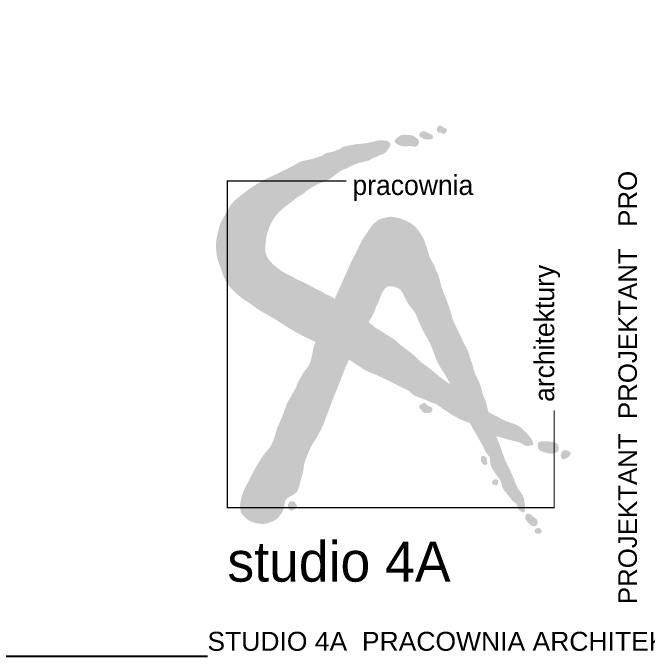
# Model space of a CAD drawing. Header units: millimetres. Extents: x 3950 to 8223, y 1048 to 3176.
# Drawn here: x 6630.9 to 6991.7, y 1047.9 to 1413.2 of the extents above; entities that cross this region are included whole.
import ezdxf

# ---------------------------------------------------------------- set-up
doc = ezdxf.new("R2010")
doc.units = ezdxf.units.MM
doc.layers.add('CIENKIE', color=4, linetype='Continuous')
doc.styles.add('Maszyna Royal Dark', font='')
doc.styles.add('STYLE2', font='arial.ttf')
doc.styles.get('Maszyna Royal Dark').set_extended_font_data('Maszyna Royal Dark')

# ---------------------------------------------------------------- blocks, each defined once
blk = doc.blocks.new('A$C32910A8B')
at = {"layer": 'CIENKIE'}
h = blk.add_hatch(color=252, dxfattribs=at)
edge = h.paths.add_edge_path()
edge.add_spline(control_points=[(37.14, 123.7), (37.49, 123.84), (38.39, 124.23), (39.92, 125.16), (41.6, 126.56), (43.59, 127.95), (45.19, 128.37), (46.93, 129.46), (48.49, 130.07), (49.58, 130.39), (50.15, 130.58)], knot_values=[440.44302, 440.44302, 440.44302, 440.44302, 441.015758, 441.923312, 443.088377, 444.34782, 445.543025, 446.594788, 447.405557, 448.281202, 448.281202, 448.281202, 448.281202], degree=3, periodic=0)
edge.add_spline(control_points=[(50.15, 130.58), (50.79, 130.67), (51.37, 131.02), (52.66, 131.04), (54.04, 131.7), (55.08, 132.33), (56.56, 132.8), (57.59, 133.49), (58.6, 133.67), (60.46, 134.73), (60.76, 135.71), (62.06, 137.37), (61.53, 138.04), (60.63, 138.98), (58.97, 138.98), (57.2, 139.21), (55.33, 138.46), (54.01, 138.36), (52.39, 137.88), (50.76, 137.87), (49.17, 137.63), (47.99, 137.57), (45.95, 136.97), (43.91, 136.81), (42.57, 135.76), (41.38, 135.35), (39.62, 134.48), (37.49, 134.54), (36.03, 133.26), (34.4, 132.78), (32.68, 132.2), (30.11, 131.52), (28.14, 131.27), (27.26, 130.81), (27.19, 130.77)], knot_values=[413.196322, 413.196322, 413.196322, 413.196322, 413.722999, 414.568316, 415.199462, 415.814475, 416.354634, 416.839333, 417.907559, 419.4406, 420.220909, 420.970578, 421.570297, 422.161166, 422.961487, 423.989266, 424.856781, 425.738356, 426.559403, 427.510444, 428.143427, 428.908437, 430.149439, 431.20714, 431.939649, 432.627716, 433.683658, 434.835915, 435.704364, 436.453206, 437.457785, 438.884453, 440.312616, 440.44302, 440.44302, 440.44302, 440.44302], degree=3, periodic=0)
edge.add_spline(control_points=[(27.19, 130.77), (26.04, 130.11), (23.3, 128.55), (19.22, 126.59), (15.67, 124.97), (13.84, 124.03), (13.22, 123.7)], knot_values=[26.328697, 26.328697, 26.328697, 26.328697, 29.845251, 34.762998, 38.409111, 40.263712, 40.263712, 40.263712, 40.263712], degree=3, periodic=0)
edge.add_line((13.22, 123.7), (37.14, 123.7))
edge = h.paths.add_edge_path()
edge.add_spline(control_points=[(67.58, 141.15), (67.09, 141.21), (66.18, 141.31), (64.94, 140.48), (63.93, 139.86), (63.04, 138.81), (63.84, 137.96), (64.85, 137.2), (66.27, 136.76), (67.26, 136.78), (67.58, 136.81)], knot_values=[0.89009, 0.89009, 0.89009, 0.89009, 2.169172, 3.325031, 4.63564, 5.599361, 6.246047, 7.341882, 9.132041, 9.994652, 9.994652, 9.994652, 9.994652], degree=3, periodic=0)
edge.add_line((67.58, 136.81), (67.58, 141.15))
edge = h.paths.add_edge_path()
edge.add_spline(control_points=[(67.58, 136.81), (67.91, 136.83), (68.25, 136.88), (68.58, 136.92), (68.69, 136.93), (69.01, 136.98), (69.71, 136.9), (70.6, 136.53), (71.69, 136.76), (72.5, 137.54), (72.64, 138.95), (71.46, 140.08), (69.99, 141.15), (68.57, 141.04), (67.76, 141.14), (67.58, 141.15)], knot_values=[9.994652, 9.994652, 9.994652, 9.994652, 10.884742, 10.884742, 10.884742, 11.183786, 11.750091, 12.746857, 13.688381, 14.554465, 15.588104, 17.072546, 18.632766, 20.295838, 20.752251, 20.752251, 20.752251, 20.752251], degree=3, periodic=0)
edge.add_line((67.58, 141.15), (67.58, 136.81))
edge = h.paths.add_edge_path()
edge.add_spline(control_points=[(76.62, 139.43), (76.16, 139.38), (75.32, 139.3), (74.23, 139.73), (73.42, 140.14), (72.53, 140.7), (72.75, 142.02), (73.94, 142.55), (75.27, 142.38), (76.26, 141.57), (77.36, 141.38), (77.83, 140.67), (77.98, 139.79), (77.21, 139.56), (76.82, 139.47), (76.62, 139.43)], knot_values=[0, 0, 0, 0, 1.238064, 2.196326, 3.05848, 3.73296, 4.802883, 5.792489, 6.954185, 8.202568, 9.153678, 9.697442, 10.46788, 11.018445, 11.564238, 11.564238, 11.564238, 11.564238], degree=3, periodic=0)
edge = h.paths.add_edge_path()
edge.add_spline(control_points=[(80.92, 141.97), (80.6, 141.93), (79.92, 141.87), (79.21, 142.81), (79.31, 143.91), (80.14, 144.74), (81.23, 144.55), (81.89, 143.69), (83.02, 143.67), (83.34, 142.5), (82.63, 142.16), (82.48, 141.4), (81.61, 141.41), (81.25, 141.83), (81, 141.93), (80.92, 141.97)], knot_values=[0, 0, 0, 0, 0.810245, 1.722595, 2.689226, 3.581844, 4.508473, 5.25106, 6.363922, 7.076318, 7.71299, 8.16298, 8.912808, 9.388332, 9.626544, 9.626544, 9.626544, 9.626544], degree=3, periodic=0)
h = blk.add_hatch(color=252, dxfattribs=at)
edge = h.paths.add_edge_path()
edge.add_spline(control_points=[(26.21, 86.46), (25.68, 86.82), (24.02, 87.85), (22.33, 88.45), (20.5, 89.58), (18.28, 91.22), (16.63, 92.74), (14.52, 95.27), (14.31, 98.12), (14.5, 100.74), (14.76, 102.73), (15.71, 105.98), (17.17, 109.05), (19.08, 111.46), (20.71, 112.93), (22.89, 114.79), (24.82, 116.12), (26.4, 117.47), (28.38, 118.51), (30.63, 120.53), (33.14, 121.91), (35.67, 123.17), (38, 123.99), (39.44, 124.87), (40.1, 125.35), (40.27, 125.48)], knot_values=[446.4715, 446.4715, 446.4715, 446.4715, 447.303471, 448.423956, 449.837616, 451.211642, 452.844047, 454.320954, 456.240262, 457.217367, 458.394583, 459.700903, 462.223891, 463.725946, 464.953102, 466.260735, 467.492294, 468.540787, 469.481002, 470.991931, 472.932684, 474.482882, 475.733176, 476.64073, 476.970141, 476.970141, 476.970141, 476.970141], degree=3, periodic=0)
edge.add_line((40.27, 125.48), (16.81, 125.48))
edge.add_spline(control_points=[(16.81, 125.48), (16.23, 125.21), (13.72, 124.02), (9.8, 121.85), (5.25, 118.37), (1.69, 115.55), (0.39, 113.12), (0, 112.39)], knot_values=[10.634054, 10.634054, 10.634054, 10.634054, 12.338199, 18.055768, 22.536542, 27.701162, 29.887443, 29.887443, 29.887443, 29.887443], degree=3, periodic=0)
edge.add_line((0, 112.39), (0, 84.9))
edge.add_spline(control_points=[(0, 84.9), (0.01, 84.88), (0.7, 83.85), (2.13, 82.2), (4.33, 80.24), (6.18, 78.72), (7.42, 78.01), (7.94, 77.72)], knot_values=[374.400036, 374.400036, 374.400036, 374.400036, 374.431805, 376.241089, 377.718423, 379.002694, 379.920937, 379.920937, 379.920937, 379.920937], degree=3, periodic=0)
edge.add_spline(control_points=[(7.94, 77.72), (9.52, 76.56), (12.37, 74.46), (17.61, 71.76), (23.06, 67.93), (28.66, 64.92), (32.29, 63.24), (33.44, 62.68)], knot_values=[0, 0, 0, 0, 5.22408, 9.454422, 15.69949, 22.992448, 26.397724, 26.397724, 26.397724, 26.397724], degree=3, periodic=0)
edge.add_spline(control_points=[(33.44, 62.68), (34.46, 64.75), (36.28, 68.47), (38.6, 73.95), (39.95, 77.34), (40.65, 79.02)], knot_values=[25.055023, 25.055023, 25.055023, 25.055023, 31.206672, 36.120971, 40.958777, 40.958777, 40.958777, 40.958777], degree=3, periodic=0)
edge.add_spline(control_points=[(40.65, 79.02), (40.49, 79.12), (39.75, 79.61), (38.56, 80.3), (36.9, 80.91), (35.52, 82.01), (33.69, 82.62), (30.76, 84.52), (28.18, 85.62), (26.21, 86.46)], knot_values=[0, 0, 0, 0, 0.496576, 2.360599, 3.680156, 5.18023, 7.009112, 8.773499, 14.484877, 14.484877, 14.484877, 14.484877], degree=3, periodic=0)
edge = h.paths.add_edge_path()
edge.add_spline(control_points=[(-4.18, 101.31), (-4.25, 101.02), (-4.28, 100.22), (-4.32, 98.02), (-3.99, 94.44), (-2.65, 91.3), (-1.9, 88.28), (-0.71, 85.95), (0, 84.9)], knot_values=[379.920937, 379.920937, 379.920937, 379.920937, 380.600848, 382.437755, 384.315931, 385.745733, 387.604573, 389.48938, 389.48938, 389.48938, 389.48938], degree=3, periodic=0)
edge.add_line((0, 84.9), (0, 112.39))
edge.add_spline(control_points=[(0, 112.39), (-0.18, 112.06), (-0.94, 110.64), (-2.5, 108.36), (-3.49, 104.85), (-3.95, 102.52), (-4.18, 101.31)], knot_values=[0, 0, 0, 0, 0.999957, 4.276213, 7.348417, 10.634054, 10.634054, 10.634054, 10.634054], degree=3, periodic=0)
h = blk.add_hatch(color=252, dxfattribs=at)
edge = h.paths.add_edge_path()
edge.add_spline(control_points=[(67.58, 108.66), (67.3, 108.79), (66.28, 109.2), (65.24, 109.54), (64.71, 109.7)], knot_values=[0, 0, 0, 0, 0.827372, 2.926405, 2.926405, 2.926405, 2.926405], degree=3, periodic=0)
edge.add_spline(control_points=[(64.71, 109.7), (64.52, 109.71), (63.62, 109.77), (62.24, 110.29), (60.3, 109.91), (58.42, 109.49), (56.88, 108.99), (54.82, 106.94), (52.99, 104.26)], knot_values=[379.85002, 379.85002, 379.85002, 379.85002, 380.356054, 382.23423, 383.664032, 385.522872, 387.439448, 387.478595, 387.478595, 387.478595, 387.478595], degree=3, periodic=0)
edge.add_spline(control_points=[(52.99, 104.26), (52.22, 103.16), (50.72, 101), (49.26, 97.5), (47.27, 93.91), (45.6, 90.2), (43.63, 85.67), (41.95, 82.1), (40.9, 79.63), (40.65, 79.02)], knot_values=[0, 0, 0, 0, 3.567839, 6.998723, 10.083106, 14.530467, 17.877268, 23.278349, 25.055023, 25.055023, 25.055023, 25.055023], degree=3, periodic=0)
edge.add_spline(control_points=[(40.65, 79.02), (40.96, 78.81), (42.12, 78.04), (44.24, 77.18), (46.64, 75.47), (49.03, 73.6), (51.37, 71.82), (52.88, 70.68), (53.47, 70.21)], knot_values=[14.484877, 14.484877, 14.484877, 14.484877, 15.494822, 18.207937, 20.533513, 23.327996, 26.344937, 28.376744, 28.376744, 28.376744, 28.376744], degree=3, periodic=0)
edge.add_spline(control_points=[(53.47, 70.21), (53.53, 70.33), (53.8, 70.86), (54.25, 71.55), (54.94, 72.61), (55.24, 73.3)], knot_values=[30.631049, 30.631049, 30.631049, 30.631049, 31.049697, 32.5466, 34.19007, 34.19007, 34.19007, 34.19007], degree=3, periodic=0)
edge.add_spline(control_points=[(55.24, 73.3), (55.39, 73.6), (55.74, 74.33), (56.21, 76.04), (57.39, 78.11), (58.26, 80.7), (59.32, 82.73), (60.87, 83.98), (62.68, 83.7), (64.44, 83.31), (66.19, 81.92), (66.9, 80.21), (67.41, 79.08), (67.58, 78.74)], knot_values=[0, 0, 0, 0, 0.895501, 2.173486, 4.699368, 7.225749, 9.446443, 10.786532, 12.186303, 14.058429, 15.633389, 17.894825, 18.930908, 18.930908, 18.930908, 18.930908], degree=3, periodic=0)
edge.add_line((67.58, 78.74), (67.58, 108.66))
h = blk.add_hatch(color=252, dxfattribs=at)
edge = h.paths.add_edge_path()
edge.add_spline(control_points=[(98.87, 36.13), (98.85, 36.27), (98.77, 36.61), (98.38, 37.81), (98.02, 40.13), (96.52, 42.97), (95.93, 46.6), (94.33, 49.38), (93.22, 52.08), (92.84, 54.2), (92.02, 56.16), (91.51, 58.11), (90.78, 60.09), (89.6, 62.05), (88.49, 64.52), (87.31, 67.08), (86.06, 69.49), (85.07, 71.96), (84.38, 74.71), (83.32, 77.62), (82.43, 80.16), (81.46, 82.25), (80.92, 83.93), (80.63, 85.49), (80.2, 87.01), (79.84, 87.96), (79.64, 88.5)], knot_values=[0, 0, 0, 0, 0.366795, 0.9431, 3.343171, 6.604899, 9.388109, 13.063752, 15.083949, 17.156522, 18.775334, 20.747809, 22.526953, 24.390157, 26.858936, 29.74975, 31.916773, 34.108821, 36.840628, 39.465857, 42.391102, 44.031438, 45.603853, 47.095986, 48.274782, 49.807608, 49.807608, 49.807608, 49.807608], degree=3, periodic=0)
edge.add_spline(control_points=[(79.64, 88.5), (79.48, 88.92), (79.13, 89.4), (78.78, 90.42), (78.52, 91.08), (78.07, 92.31), (77.81, 92.55), (77.54, 92.99)], knot_values=[410.860629, 410.860629, 410.860629, 410.860629, 411.188724, 412.616887, 413.571758, 414.477934, 415.082985, 415.082985, 415.082985, 415.082985], degree=3, periodic=0)
edge.add_spline(control_points=[(77.54, 92.99), (77.43, 93.23), (77.23, 93.49), (76.91, 94.38), (76.45, 95.01), (76.39, 95.5), (76.39, 95.52)], knot_values=[406.139742, 406.139742, 406.139742, 406.139742, 406.752876, 407.374478, 408.64797, 408.711131, 408.711131, 408.711131, 408.711131], degree=3, periodic=0)
edge.add_spline(control_points=[(76.39, 95.52), (76.32, 95.76), (76.04, 96.65), (75.71, 98.08), (74.95, 99.67), (74.59, 101.51), (73.27, 103.54), (71.8, 105.78), (69.76, 107.57), (68.31, 108.34), (67.58, 108.66)], knot_values=[2.926405, 2.926405, 2.926405, 2.926405, 3.588889, 5.418733, 6.836602, 8.265685, 10.377933, 13.195976, 15.422393, 17.546004, 17.546004, 17.546004, 17.546004], degree=3, periodic=0)
edge.add_line((67.58, 108.66), (67.58, 78.74))
edge.add_spline(control_points=[(67.58, 78.74), (67.6, 78.71), (67.96, 77.99), (68.41, 77.32), (68.84, 76.67)], knot_values=[18.930908, 18.930908, 18.930908, 18.930908, 19.014336, 21.08758, 21.08758, 21.08758, 21.08758], degree=3, periodic=0)
edge.add_spline(control_points=[(68.84, 76.67), (69.36, 75.94), (70.06, 75.12), (71.53, 73.42), (72.9, 68.68), (75.47, 64.7), (77.54, 60.6), (79.11, 55.58), (81.23, 52.03), (83.28, 49), (84.27, 46.89), (84.43, 46.54)], knot_values=[10.238486, 10.238486, 10.238486, 10.238486, 11.371107, 13.628183, 19.779138, 24.991774, 27.037305, 31.760931, 35.291886, 40.447569, 41.48258, 41.48258, 41.48258, 41.48258], degree=3, periodic=0)
edge.add_spline(control_points=[(84.43, 46.54), (85.5, 45.66), (86.52, 44.72), (87.54, 43.77)], knot_values=[24.263225, 24.263225, 24.263225, 24.263225, 27.967549, 27.967549, 27.967549, 27.967549], degree=3, periodic=0)
edge.add_spline(control_points=[(87.54, 43.77), (93.01, 39.79), (95.38, 38.07), (97.29, 36.97), (98.87, 36.13)], knot_values=[404.916723, 404.916723, 404.916723, 404.916723, 404.962473, 405.801028, 405.801028, 405.801028, 405.801028], degree=3, periodic=0)
h = blk.add_hatch(color=252, dxfattribs=at)
edge = h.paths.add_edge_path()
edge.add_spline(control_points=[(46.03, 56.01), (46.14, 56.26), (46.95, 58.1), (48.04, 60.26), (49.41, 62.69), (50.41, 64.37), (51.68, 66.83), (52.42, 68.04), (52.97, 69.15), (53.32, 69.89), (53.47, 70.21)], knot_values=[15.937803, 15.937803, 15.937803, 15.937803, 16.581965, 20.827628, 22.653654, 24.887418, 27.53287, 28.365489, 29.548895, 30.631049, 30.631049, 30.631049, 30.631049], degree=3, periodic=0)
edge.add_spline(control_points=[(53.47, 70.21), (52.88, 70.68), (51.37, 71.82), (49.03, 73.6), (46.64, 75.47), (44.24, 77.18), (42.12, 78.04), (40.96, 78.81), (40.65, 79.02)], knot_values=[14.484877, 14.484877, 14.484877, 14.484877, 16.516683, 19.533625, 22.328107, 24.653684, 27.366799, 28.376744, 28.376744, 28.376744, 28.376744], degree=3, periodic=0)
edge.add_spline(control_points=[(40.65, 79.02), (39.95, 77.34), (38.6, 73.95), (36.28, 68.47), (34.46, 64.75), (33.44, 62.68)], knot_values=[25.055023, 25.055023, 25.055023, 25.055023, 29.892829, 34.807127, 40.958777, 40.958777, 40.958777, 40.958777], degree=3, periodic=0)
edge.add_spline(control_points=[(33.44, 62.68), (34.17, 62.33), (36.76, 61.06), (40.86, 58.64), (44.42, 56.93), (46.03, 56.01)], knot_values=[26.397724, 26.397724, 26.397724, 26.397724, 28.56168, 34.120282, 39.087537, 39.087537, 39.087537, 39.087537], degree=3, periodic=0)
h = blk.add_hatch(color=252, dxfattribs=at)
edge = h.paths.add_edge_path()
edge.add_spline(control_points=[(61.51, 64.73), (61.13, 64.95), (59.91, 65.65), (58.14, 66.93), (55.96, 68.09), (54.57, 69.32), (53.75, 69.98), (53.47, 70.21)], knot_values=[28.376744, 28.376744, 28.376744, 28.376744, 29.534875, 32.114818, 34.233802, 36.085024, 37.047, 37.047, 37.047, 37.047], degree=3, periodic=0)
edge.add_spline(control_points=[(53.47, 70.21), (53.32, 69.89), (52.97, 69.15), (52.42, 68.04), (51.68, 66.83), (50.41, 64.37), (49.41, 62.69), (48.04, 60.26), (46.95, 58.1), (46.14, 56.26), (46.03, 56.01)], knot_values=[15.937803, 15.937803, 15.937803, 15.937803, 17.019956, 18.203362, 19.035981, 21.681433, 23.915197, 25.741223, 29.986887, 30.631049, 30.631049, 30.631049, 30.631049], degree=3, periodic=0)
edge.add_spline(control_points=[(46.03, 56.01), (46.36, 55.81), (48.38, 54.61), (52.05, 51.73), (57.97, 49.73), (63.05, 46.98), (66.19, 45.45), (67.58, 44.78)], knot_values=[39.087537, 39.087537, 39.087537, 39.087537, 40.123236, 45.366369, 51.427503, 56.646403, 60.771363, 60.771363, 60.771363, 60.771363], degree=3, periodic=0)
edge.add_line((67.58, 44.78), (67.58, 60.02))
edge.add_spline(control_points=[(67.58, 60.02), (66.95, 60.48), (65.45, 61.62), (64.07, 62.9), (63.26, 63.65)], knot_values=[0, 0, 0, 0, 2.091301, 5.025981, 5.025981, 5.025981, 5.025981], degree=3, periodic=0)
edge.add_spline(control_points=[(63.26, 63.65), (62.51, 64.2), (61.98, 64.32), (61.59, 64.65), (61.51, 64.73)], knot_values=[417.39486, 417.39486, 417.39486, 417.39486, 417.686868, 417.768906, 417.768906, 417.768906, 417.768906], degree=3, periodic=0)
h = blk.add_hatch(color=252, dxfattribs=at)
edge = h.paths.add_edge_path()
edge.add_spline(control_points=[(27.25, 8.44), (27.82, 10.66), (29.05, 14.63), (28.69, 15.87), (30.39, 20.43), (31.85, 23.3), (32.31, 24.17)], knot_values=[1.196207, 1.196207, 1.196207, 1.196207, 4.618879, 8.757181, 14.713125, 17.350602, 17.350602, 17.350602, 17.350602], degree=3, periodic=0)
edge.add_spline(control_points=[(32.31, 24.17), (33.17, 25.53), (34.92, 28.27), (37.22, 33.47), (39.25, 39.5), (41.47, 44.81), (43.26, 49.31), (44.18, 51.69), (44.73, 53.1)], knot_values=[0, 0, 0, 0, 4.304671, 8.678287, 15.144004, 21.288826, 24.038497, 28.095905, 28.095905, 28.095905, 28.095905], degree=3, periodic=0)
edge.add_spline(control_points=[(44.73, 53.1), (44.81, 53.22), (45.3, 54.32), (45.71, 55.27), (46.03, 56.01)], knot_values=[13.66026, 13.66026, 13.66026, 13.66026, 14.04437, 15.937803, 15.937803, 15.937803, 15.937803], degree=3, periodic=0)
edge.add_spline(control_points=[(46.03, 56.01), (44.42, 56.93), (40.86, 58.64), (36.76, 61.06), (34.17, 62.33), (33.44, 62.68)], knot_values=[26.397724, 26.397724, 26.397724, 26.397724, 31.364979, 36.923582, 39.087537, 39.087537, 39.087537, 39.087537], degree=3, periodic=0)
edge.add_spline(control_points=[(33.44, 62.68), (33.26, 62.32), (33.08, 61.96), (32.9, 61.59)], knot_values=[40.958777, 40.958777, 40.958777, 40.958777, 42.042494, 42.042494, 42.042494, 42.042494], degree=3, periodic=0)
edge.add_spline(control_points=[(32.9, 61.59), (32.7, 60.82), (32.26, 59.12), (31.83, 56.42), (30.92, 53.63), (29.11, 51.71), (28.33, 50.3), (28, 49.69)], knot_values=[0, 0, 0, 0, 2.118373, 4.686786, 7.321427, 9.785805, 11.627039, 11.627039, 11.627039, 11.627039], degree=3, periodic=0)
edge.add_spline(control_points=[(28, 49.69), (27.33, 48.6), (27.2, 48.1), (26.43, 47.3), (26.26, 45.83), (25.36, 44.41), (24.33, 42.56), (23.47, 41.13), (22.88, 39.98), (22.2, 38.64), (22.03, 37.77), (21.36, 36.26), (20.33, 33.18), (18.41, 29.6), (18.25, 27.42), (17.1, 24.95), (16.42, 23.03), (13.8, 20.31), (11.86, 17.09), (10.47, 14.75), (8.75, 11.42), (7, 8.15), (5.37, 4.63), (5.04, 2.52), (4.94, 1.85), (4.93, 1.78)], knot_values=[228.201115, 228.201115, 228.201115, 228.201115, 228.358926, 229.347983, 230.557467, 232.250531, 233.765164, 236.194334, 237.733317, 238.447523, 239.092733, 241.11458, 243.276574, 246.367728, 250.957941, 253.391799, 254.720221, 256.649363, 259.141141, 261.849171, 265.390167, 269.351528, 273.014449, 274.601877, 274.776346, 274.776346, 274.776346, 274.776346], degree=3, periodic=0)
edge.add_line((4.93, 1.78), (21.67, 1.78))
edge.add_spline(control_points=[(21.67, 1.78), (21.68, 1.81), (21.78, 2.21), (22.2, 2.95), (22.6, 3.63), (23.25, 3.9)], knot_values=[293.336911, 293.336911, 293.336911, 293.336911, 293.430611, 294.428192, 295.566728, 295.566728, 295.566728, 295.566728], degree=3, periodic=0)
edge.add_spline(control_points=[(23.25, 3.9), (24.53, 4.71), (26.29, 5.43), (26.67, 6.64), (27.25, 8.44)], knot_values=[18.188305, 18.188305, 18.188305, 18.188305, 22.886237, 22.998566, 22.998566, 22.998566, 22.998566], degree=3, periodic=0)
edge = h.paths.add_edge_path()
edge.add_line((21.67, 1.78), (4.93, 1.78))
edge.add_spline(control_points=[(4.93, 1.78), (4.85, 1.25), (4.74, 0.44), (4.84, -0.58), (5.01, -1.25), (5.03, -1.95), (5.74, -2.6), (6.56, -3.56), (7.94, -5), (9.87, -5.63), (11.43, -6.06), (14.83, -6.35), (17.88, -4.86)], knot_values=[274.776346, 274.776346, 274.776346, 274.776346, 276.155366, 276.916482, 277.389343, 278.239197, 279.231158, 279.956062, 281.554993, 284.126945, 285.05341, 285.768124, 285.768124, 285.768124, 285.768124], degree=3, periodic=0)
edge.add_spline(control_points=[(17.88, -4.86), (17.89, -4.85), (18.26, -4.67), (18.95, -4.15), (19.76, -3.12), (20.67, -2.12), (21.19, -0.82), (21.58, 0.45), (21.58, 1.37), (21.67, 1.78)], knot_values=[286.25685, 286.25685, 286.25685, 286.25685, 286.291161, 287.356128, 288.505377, 289.80518, 290.926196, 292.200819, 293.336911, 293.336911, 293.336911, 293.336911], degree=3, periodic=0)
edge = h.paths.add_edge_path()
edge.add_spline(control_points=[(23.35, 1.78), (23.22, 1.64), (22.88, 1.37), (22.99, 0.7), (22.94, 0.06), (23.31, -0.5), (23.76, -1), (24.62, -1.28), (25.18, -0.54), (25.98, -0.39), (26.4, 0.21), (26.35, 0.9), (25.89, 1.29), (25.74, 1.64), (25.67, 1.78)], knot_values=[1.13772, 1.13772, 1.13772, 1.13772, 1.639268, 2.20274, 2.784568, 3.348125, 3.911816, 4.604479, 5.392031, 6.071309, 6.684877, 7.163261, 7.775428, 8.19466, 8.19466, 8.19466, 8.19466], degree=3, periodic=0)
edge.add_line((25.67, 1.78), (23.35, 1.78))
edge = h.paths.add_edge_path(flags=17)
edge.add_spline(control_points=[(25.67, 1.78), (25.66, 1.8), (25.55, 2.02), (25.28, 2.41), (24.85, 2.41), (24.65, 2.41), (24.54, 2.41), (24.24, 2.4), (23.71, 2.3), (23.51, 1.95), (23.36, 1.79), (23.35, 1.78)], knot_values=[8.19466, 8.19466, 8.19466, 8.19466, 8.251846, 8.832581, 9.332381, 9.332381, 9.332381, 9.64777, 10.137535, 10.662238, 10.691469, 10.691469, 10.691469, 10.691469], degree=3, periodic=0)
edge.add_line((23.35, 1.78), (25.67, 1.78))
h = blk.add_hatch(color=252, dxfattribs=at)
edge = h.paths.add_edge_path()
edge.add_spline(control_points=[(84.43, 46.54), (84.23, 46.7), (82.93, 47.73), (80.12, 49.56), (76.67, 52.85), (73.19, 54.93), (70.71, 57.85), (68.88, 59.08), (67.63, 59.99), (67.58, 60.02)], knot_values=[5.025981, 5.025981, 5.025981, 5.025981, 5.715622, 9.465801, 13.935086, 18.423331, 20.14474, 24.093474, 24.263225, 24.263225, 24.263225, 24.263225], degree=3, periodic=0)
edge.add_line((67.58, 60.02), (67.58, 44.78))
edge.add_spline(control_points=[(67.58, 44.78), (67.7, 44.72), (67.83, 44.66), (67.95, 44.6)], knot_values=[60.771363, 60.771363, 60.771363, 60.771363, 61.135728, 61.135728, 61.135728, 61.135728], degree=3, periodic=0)
edge.add_spline(control_points=[(67.95, 44.6), (68.09, 44.53), (68.31, 44.42), (68.75, 44.23), (69.84, 43.12), (71.2, 42.15), (73.49, 41.44), (75.89, 40.45), (77.6, 39.66), (78.47, 39.4)], knot_values=[381.939259, 381.939259, 381.939259, 381.939259, 382.064359, 382.635314, 383.063095, 383.49054, 384.172742, 385.267014, 385.90623, 385.90623, 385.90623, 385.90623], degree=3, periodic=0)
edge.add_spline(control_points=[(78.47, 39.4), (78.84, 39.26), (79.55, 38.81), (80.61, 38.12), (81.75, 37.3), (83.86, 35.85), (85.98, 34.61), (88.45, 33.21), (90.58, 32.43), (91.83, 32.03), (91.89, 32.01)], knot_values=[386.32312, 386.32312, 386.32312, 386.32312, 386.451009, 387.421512, 387.924874, 388.510323, 389.033483, 389.951143, 391.093941, 391.152862, 391.152862, 391.152862, 391.152862], degree=3, periodic=0)
edge.add_spline(control_points=[(91.89, 32.01), (91.72, 32.38), (90.83, 34.49), (89.36, 37.25), (87.89, 40.57), (85.81, 43.37), (84.88, 45.56), (84.43, 46.54)], knot_values=[41.48258, 41.48258, 41.48258, 41.48258, 42.558249, 47.623196, 49.863006, 53.233874, 56.096421, 56.096421, 56.096421, 56.096421], degree=3, periodic=0)
h = blk.add_hatch(color=252, dxfattribs=at)
edge = h.paths.add_edge_path()
edge.add_spline(control_points=[(91.89, 32.01), (93.1, 31.63), (95.31, 31), (97.48, 28.98), (99.56, 27.65), (100.99, 27.25), (101.76, 27.04)], knot_values=[391.152862, 391.152862, 391.152862, 391.152862, 392.326966, 393.234619, 393.861765, 394.601306, 394.601306, 394.601306, 394.601306], degree=3, periodic=0)
edge.add_spline(control_points=[(101.76, 27.04), (101.43, 27.93), (100.83, 29.72), (99.95, 31.62), (99.66, 32.96), (99.4, 34.03), (99.01, 35.23)], knot_values=[579.925143, 579.925143, 579.925143, 579.925143, 582.313227, 584.499099, 586.45311, 586.592967, 586.592967, 586.592967, 586.592967], degree=3, periodic=0)
edge.add_spline(control_points=[(99.01, 35.23), (98.97, 35.53), (98.93, 35.83), (98.87, 36.13)], knot_values=[49.807608, 49.807608, 49.807608, 49.807608, 50.626017, 50.626017, 50.626017, 50.626017], degree=3, periodic=0)
edge.add_spline(control_points=[(98.87, 36.13), (97.29, 36.97), (95.38, 38.07), (93.01, 39.79), (87.54, 43.77)], knot_values=[404.916723, 404.916723, 404.916723, 404.916723, 405.755278, 405.801028, 405.801028, 405.801028, 405.801028], degree=3, periodic=0)
edge.add_spline(control_points=[(87.54, 43.77), (86.52, 44.72), (85.5, 45.66), (84.43, 46.54)], knot_values=[24.263225, 24.263225, 24.263225, 24.263225, 27.967549, 27.967549, 27.967549, 27.967549], degree=3, periodic=0)
edge.add_spline(control_points=[(84.43, 46.54), (84.88, 45.56), (85.81, 43.37), (87.89, 40.57), (89.36, 37.25), (90.83, 34.49), (91.72, 32.38), (91.89, 32.01)], knot_values=[41.48258, 41.48258, 41.48258, 41.48258, 44.345127, 47.715995, 49.955806, 55.020753, 56.096421, 56.096421, 56.096421, 56.096421], degree=3, periodic=0)
h = blk.add_hatch(color=252, dxfattribs=at)
edge = h.paths.add_edge_path()
edge.add_spline(control_points=[(76.64, 38.32), (76.25, 38.49), (75.59, 38.77), (74.92, 39.79), (73.83, 39.4), (73.04, 39.02), (72.55, 38.35), (72.63, 37.42), (73.43, 37.02), (73.84, 36.29), (74.7, 35.72), (75.89, 35.79), (77.13, 35.96), (77.76, 36.87), (77.58, 37.92), (76.97, 38.18), (76.64, 38.32)], knot_values=[0, 0, 0, 0, 1.141718, 1.900473, 2.891919, 3.713719, 4.307849, 5.001154, 5.901872, 6.480151, 7.191229, 8.512684, 9.564969, 10.399448, 11.165721, 12.055677, 12.055677, 12.055677, 12.055677], degree=3, periodic=0)
h = blk.add_hatch(color=252, dxfattribs=at)
edge = h.paths.add_edge_path()
edge.add_spline(control_points=[(107.72, 31.98), (106.97, 32.22), (105.15, 32.79), (102.09, 34.52), (99.73, 35.69), (98.87, 36.13)], knot_values=[402.864987, 402.864987, 402.864987, 402.864987, 403.563624, 404.466034, 404.916723, 404.916723, 404.916723, 404.916723], degree=3, periodic=0)
edge.add_spline(control_points=[(98.87, 36.13), (98.93, 35.83), (98.97, 35.53), (99.01, 35.23)], knot_values=[49.807608, 49.807608, 49.807608, 49.807608, 50.626017, 50.626017, 50.626017, 50.626017], degree=3, periodic=0)
edge.add_spline(control_points=[(99.01, 35.23), (99.4, 34.03), (99.66, 32.96), (99.95, 31.62), (100.83, 29.72), (101.43, 27.93), (101.76, 27.04)], knot_values=[579.925143, 579.925143, 579.925143, 579.925143, 580.065, 582.019011, 584.204883, 586.592967, 586.592967, 586.592967, 586.592967], degree=3, periodic=0)
edge.add_spline(control_points=[(101.76, 27.04), (101.86, 27.01), (103.19, 26.65), (105.16, 26.08), (107.05, 25.57), (107.72, 25.41)], knot_values=[394.601306, 394.601306, 394.601306, 394.601306, 394.697185, 395.870775, 396.512756, 396.512756, 396.512756, 396.512756], degree=3, periodic=0)
edge.add_line((107.72, 25.41), (107.72, 31.98))
h = blk.add_hatch(color=252, dxfattribs=at)
edge = h.paths.add_edge_path()
edge.add_spline(control_points=[(107.72, 12.68), (107.53, 13.11), (106.81, 14.66), (105.55, 16.92), (104.3, 20.2), (103.3, 23.42), (102.27, 25.67), (101.81, 26.9), (101.76, 27.04)], knot_values=[565.965844, 565.965844, 565.965844, 565.965844, 567.233969, 570.542878, 573.30328, 576.601964, 579.573553, 579.925143, 579.925143, 579.925143, 579.925143], degree=3, periodic=0)
edge.add_spline(control_points=[(101.76, 27.04), (100.99, 27.25), (99.56, 27.65), (97.48, 28.98), (95.31, 31), (93.1, 31.63), (91.89, 32.01)], knot_values=[391.152862, 391.152862, 391.152862, 391.152862, 391.892403, 392.519549, 393.427202, 394.601306, 394.601306, 394.601306, 394.601306], degree=3, periodic=0)
edge.add_spline(control_points=[(91.89, 32.01), (92.05, 31.64), (92.56, 30.53), (94.32, 27.74), (95.63, 25.06), (96.82, 23.25), (96.89, 23.15)], knot_values=[56.096421, 56.096421, 56.096421, 56.096421, 57.201882, 59.364253, 64.84603, 65.164446, 65.164446, 65.164446, 65.164446], degree=3, periodic=0)
edge.add_spline(control_points=[(96.89, 23.15), (97.07, 22.64), (97.53, 21.46), (98.44, 20.11), (99.55, 18.92), (99.41, 17.64), (99.61, 16.14), (100.46, 14.36), (101.85, 12.35), (103.46, 10.41), (103.89, 8.35), (104.57, 6.7), (105.86, 5.18), (106.91, 3.87), (107.59, 3.04), (107.72, 2.9)], knot_values=[525.043825, 525.043825, 525.043825, 525.043825, 526.480885, 528.421892, 529.428615, 530.599514, 531.645834, 533.481153, 535.766748, 538.232799, 540.048105, 541.302397, 542.973237, 545.320418, 545.817465, 545.817465, 545.817465, 545.817465], degree=3, periodic=0)
edge.add_line((107.72, 2.9), (107.72, 12.68))
edge = h.paths.add_edge_path()
edge.add_spline(control_points=[(112.51, 1.78), (112.5, 1.9), (112.42, 2.44), (112.29, 3.64), (111.44, 5.42), (109.98, 7.02), (109.02, 9.29), (108.35, 11.17), (107.85, 12.37), (107.72, 12.68)], knot_values=[555.273018, 555.273018, 555.273018, 555.273018, 555.589904, 556.701747, 558.512881, 560.706115, 562.510936, 565.089423, 565.965844, 565.965844, 565.965844, 565.965844], degree=3, periodic=0)
edge.add_line((107.72, 12.68), (107.72, 2.9))
edge.add_spline(control_points=[(107.72, 2.9), (108, 2.58), (108.39, 2.18), (108.87, 1.86), (108.98, 1.78)], knot_values=[545.817465, 545.817465, 545.817465, 545.817465, 546.956665, 547.318037, 547.318037, 547.318037, 547.318037], degree=3, periodic=0)
edge.add_line((108.98, 1.78), (112.51, 1.78))
edge = h.paths.add_edge_path()
edge.add_spline(control_points=[(108.98, 1.78), (109.13, 1.67), (109.54, 1.35), (109.78, 0.5), (110.13, -0.42), (110.68, -1.39), (111.53, -1.6), (112.35, -2.03), (112.7, -0.89), (112.77, 0.23), (112.59, 1.28), (112.51, 1.78)], knot_values=[547.318037, 547.318037, 547.318037, 547.318037, 547.813622, 548.706372, 549.531982, 550.548322, 551.400297, 551.967064, 552.493699, 553.938795, 555.273018, 555.273018, 555.273018, 555.273018], degree=3, periodic=0)
edge.add_line((112.51, 1.78), (108.98, 1.78))
edge = h.paths.add_edge_path()
edge.add_spline(control_points=[(115.26, -2.98), (115.54, -3.17), (116.29, -3.7), (117.21, -4.47), (117.64, -5.68), (117.26, -6.42), (116.74, -7.16), (115.91, -7.02), (115.15, -6.84), (114.41, -6.3), (113.56, -5.35), (112.74, -4.37), (112.74, -3.38), (112.98, -2.89), (113.3, -2.24), (114.37, -2.22), (114.92, -2.69), (115.26, -2.98)], knot_values=[0, 0, 0, 0, 0.890008, 2.457264, 3.134122, 4.111924, 4.554781, 5.438516, 5.988818, 6.711567, 7.797874, 9.462231, 9.860539, 10.355228, 10.944096, 11.622488, 12.823746, 12.823746, 12.823746, 12.823746], degree=3, periodic=0)
edge = h.paths.add_edge_path()
edge.add_spline(control_points=[(117.01, -7.93), (117.27, -7.81), (117.74, -7.59), (118.5, -7.96), (118.89, -8.54), (119.16, -9.3), (118.58, -9.79), (117.96, -9.83), (117.37, -9.92), (116.91, -9.74), (116.37, -9.57), (116.29, -8.91), (116.49, -8.3), (116.82, -8.06), (117.01, -7.93)], knot_values=[0, 0, 0, 0, 0.733651, 1.3075, 2.0709, 2.642821, 3.185475, 3.78608, 4.319167, 4.740743, 5.100836, 5.73079, 6.205887, 6.794237, 6.794237, 6.794237, 6.794237], degree=3, periodic=0)
edge = h.paths.add_edge_path(flags=17)
edge.add_spline(control_points=[(102.33, 10.37), (102.42, 10.28), (102.63, 10.06), (102.54, 9.62), (102.36, 9.23), (102.38, 8.8), (102.06, 8.44), (101.55, 8.37), (101.1, 8.7), (100.46, 8.63), (100.19, 9.2), (100.22, 9.66), (100.33, 10.12), (100.67, 10.4), (100.97, 10.78), (101.42, 10.7), (101.82, 10.8), (102.13, 10.58), (102.27, 10.43), (102.33, 10.37)], knot_values=[0, 0, 0, 0, 0.347083, 0.750372, 1.081217, 1.506333, 1.838544, 2.264633, 2.736354, 3.283265, 3.764281, 4.155733, 4.547092, 4.95114, 5.342439, 5.711035, 6.075412, 6.415527, 6.634547, 6.634547, 6.634547, 6.634547], degree=3, periodic=0)
edge = h.paths.add_edge_path(flags=17)
edge.add_spline(control_points=[(98.32, 17.41), (98.22, 17.69), (98.05, 18.15), (98.24, 18.98), (97.52, 19.35), (96.96, 19.56), (96.38, 19.49), (95.95, 19), (96.13, 18.41), (95.96, 17.85), (96.09, 17.15), (96.69, 16.59), (97.37, 16.04), (98.13, 16.16), (98.57, 16.75), (98.41, 17.18), (98.32, 17.41)], knot_values=[0, 0, 0, 0, 0.792859, 1.319773, 2.008277, 2.578971, 2.991562, 3.473024, 4.098522, 4.500105, 4.993909, 5.911586, 6.64234, 7.221839, 7.753973, 8.371998, 8.371998, 8.371998, 8.371998], degree=3, periodic=0)
h = blk.add_hatch(color=252, dxfattribs=at)
edge = h.paths.add_edge_path()
edge.add_spline(control_points=[(107.72, 25.41), (107.9, 25.37), (108.52, 25.23), (109.59, 25.02), (110.91, 24.61), (112.09, 23.81), (113.54, 23.13), (114.71, 23.59), (116.04, 23.76), (115.5, 25.39), (114.57, 26.9), (112.89, 28.54), (111.27, 30.38), (109.47, 31.4), (108.14, 31.84), (107.72, 31.98)], knot_values=[396.512756, 396.512756, 396.512756, 396.512756, 396.688899, 397.117377, 397.563753, 397.976557, 398.484728, 398.910715, 399.194099, 399.457416, 400.179964, 401.005519, 401.56144, 402.467007, 402.864987, 402.864987, 402.864987, 402.864987], degree=3, periodic=0)
edge.add_line((107.72, 31.98), (107.72, 25.41))
h = blk.add_hatch(color=252, dxfattribs=at)
edge = h.paths.add_edge_path()
edge.add_spline(control_points=[(123.7, 24.76), (123.06, 24.97), (121.89, 25.06), (120.74, 25.05), (120.26, 25.05), (119.6, 25.11), (118.58, 25.21), (117.32, 24.3), (117.49, 23.27), (117.62, 22.49), (118.44, 21.32), (120.22, 20.85), (122, 20.43), (123.13, 20.41), (123.6, 20.54), (123.7, 20.58)], knot_values=[8.327329, 8.327329, 8.327329, 8.327329, 10.122108, 11.40372, 11.40372, 11.40372, 13.133531, 14.110415, 14.958386, 15.670738, 16.244302, 18.640976, 20.205257, 21.246016, 21.542585, 21.542585, 21.542585, 21.542585], degree=3, periodic=0)
edge.add_line((123.7, 20.58), (123.7, 24.76))
edge = h.paths.add_edge_path()
edge.add_spline(control_points=[(123.7, 20.58), (123.87, 20.63), (124.49, 20.89), (125.46, 21.34), (125.46, 22.66), (125.3, 23.85), (124.37, 24.5), (123.87, 24.7), (123.7, 24.76)], knot_values=[3.076392, 3.076392, 3.076392, 3.076392, 3.572257, 4.844835, 5.48255, 6.890585, 7.865261, 8.327329, 8.327329, 8.327329, 8.327329], degree=3, periodic=0)
edge.add_line((123.7, 24.76), (123.7, 20.58))
edge = h.paths.add_edge_path()
edge.add_spline(control_points=[(126.41, 20.67), (126.62, 21.03), (126.98, 21.68), (128.2, 21.87), (129.14, 21.5), (130.08, 20.84), (129.8, 19.78), (129.1, 19.22), (128.48, 18.62), (127.8, 18.45), (127.02, 18.2), (126.38, 18.91), (126.11, 19.8), (126.3, 20.36), (126.41, 20.67)], knot_values=[0, 0, 0, 0, 1.056457, 1.8828, 2.982096, 3.805662, 4.587084, 5.451955, 6.219601, 6.82667, 7.345204, 8.252338, 8.936477, 9.783701, 9.783701, 9.783701, 9.783701], degree=3, periodic=0)
at = {"layer": 'CIENKIE', "color": 252, "const_width": 0.449}
blk.add_lwpolyline([(44.99, 123.7), (0, 123.7), (0, 0), (123.7, 0), (123.7, 36.86)], dxfattribs=at)
at = {"layer": 'CIENKIE', "color": 252, "attachment_point": 4, "style": 'Maszyna Royal Dark'}
for s, insert, char_height, width in [('pracownia ', (47.34, 120.99), 7.508, 427.1387), ('studio 4A', (0, -20.56), 15.16, 862.4955)]:
    blk.add_mtext(s, dxfattribs=dict(at, insert=insert, char_height=char_height, width=width))
at = {"layer": 'CIENKIE', "color": 252, "insert": (121.11, 40.03), "char_height": 7.508, "width": 427.1387, "attachment_point": 4, "rotation": 90, "style": 'Maszyna Royal Dark'}
blk.add_mtext('architektury', dxfattribs=at)

msp = doc.modelspace()

# ---------------------------------------------------------------- linework, layer by layer
at = {"layer": 'CIENKIE'}
msp.add_lwpolyline([(8222.72, 1047.85), (8222.72, 3175.6), (5238.57, 3175.6), (5238.57, 1047.85), (6741.47, 1047.85)], dxfattribs=at)

# ---------------------------------------------------------------- block references
at = {"layer": 'CIENKIE', "xscale": 1.499999999999996, "yscale": 1.499999999999996, "zscale": 1.499999999999996}
msp.add_blockref('A$C32910A8B', (6752.73, 1132.21), dxfattribs=at)

# ---------------------------------------------------------------- texts
at = {"layer": 'CIENKIE', "color": 252, "style": 'STYLE2'}
msp.add_text('PROJEKTANT  PROJEKTANT   PRO', height=10.5, rotation=90, dxfattribs=at).set_placement((6985.29, 1077.39))
msp.add_text('STUDIO 4A  PRACOWNIA ARCHITEKTURY    UL. MICKIEWICZA 9    59-800 LUBAŃ     NIP 613-121-74-30    REGON O2O26458O   TEL.: 75 6451772    FAX: 75 6451776    KOM.: 512334286    WWW.STUDIO4A.PL', height=10.76598, dxfattribs=at).set_placement((6741.38, 1050.89))

doc.saveas('drawing.dxf')
